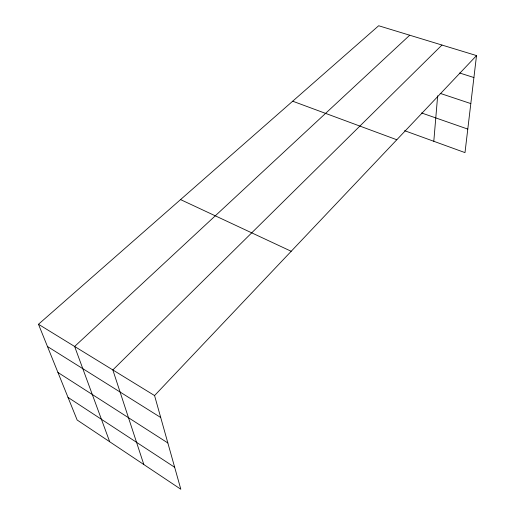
<?xml version="1.0" encoding="UTF-8"?>
<svg xmlns="http://www.w3.org/2000/svg" width="515" height="515" viewBox="0 0 515 515"><rect width="100%" height="100%" fill="white"/><g stroke="black" fill="none" stroke-linecap="round" stroke-linejoin="round"><path stroke-width="0.77" d="M433.797 141.284L437.66 95.784M38.477 324.27L154.564 395.559L180.823 489.25L77.153 420.015L38.477 324.27L378.673 25.75L476.523 55.581L464.994 152.614L404.584 130.681M154.564 395.559L476.523 55.581M441.967 45.043L112.843 369.931L143.82 464.536M409.721 35.213L74.63 346.466L109.682 441.735M459.644 73.001L473.909 77.533M440.171 93.37L470.819 103.592M421.553 112.952L467.787 129.085M292.687 101.204L396.808 139.758M180.559 199.595L291.194 251.281M47.464 346.511L160.719 417.504M57.944 372.461L167.858 442.971M68.019 397.393L174.675 467.298"/></g></svg>
